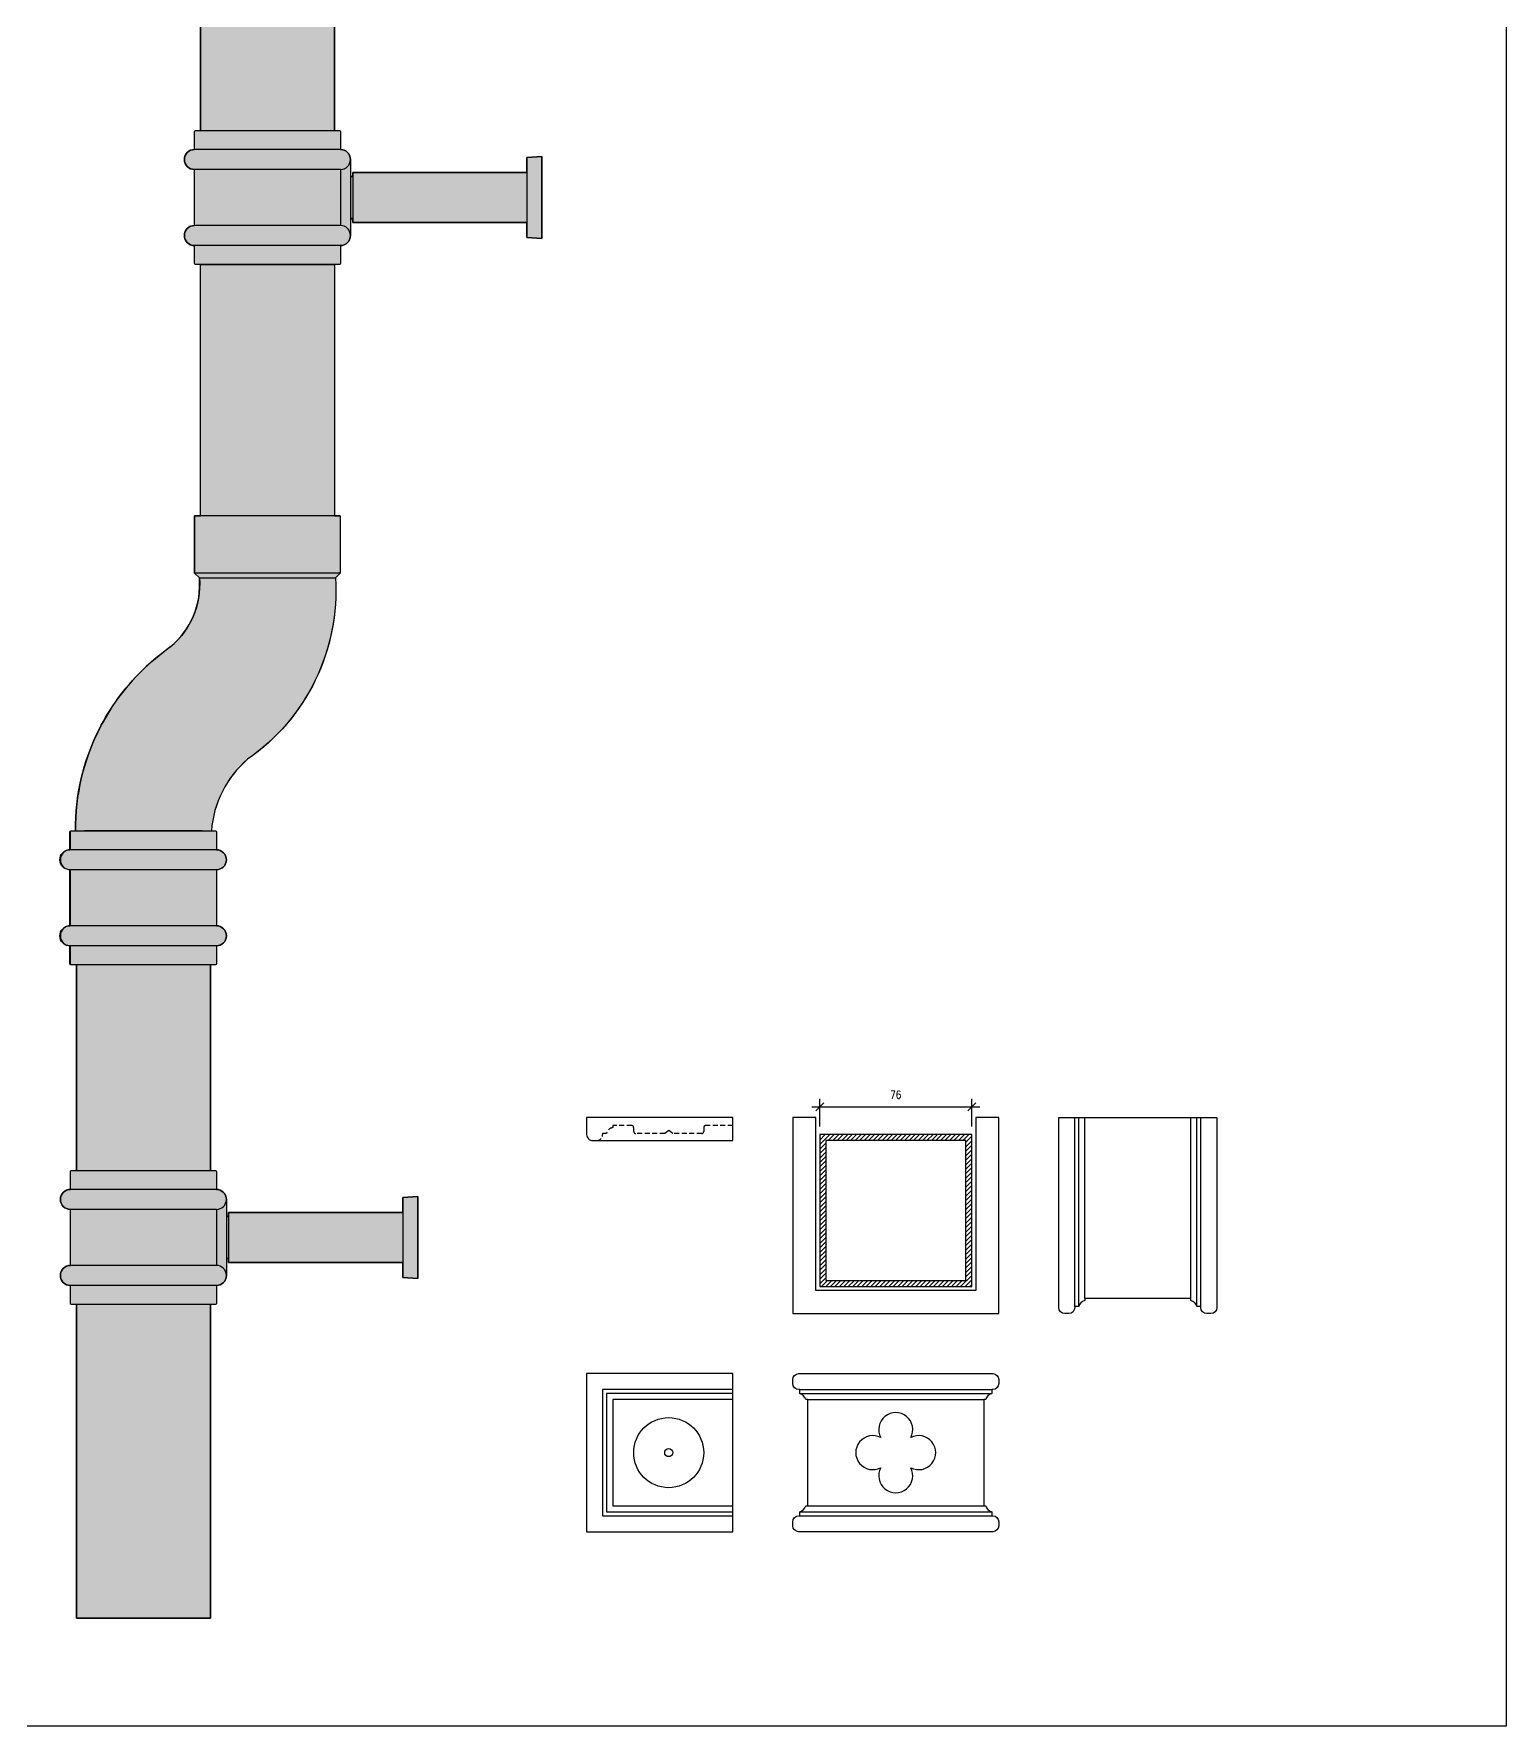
# Model space of a CAD drawing. Header units: millimetres. Extents: x 0 to 23312, y -3206 to 11448.
# Drawn here: x 20640 to 21376, y 9756 to 10602 of the extents above; entities that cross this region are included whole.
import ezdxf

# ---------------------------------------------------------------- set-up
doc = ezdxf.new("R2010")
doc.units = ezdxf.units.MM
doc.header["$LTSCALE"] = 10
doc.header["$PDMODE"] = 35
doc.linetypes.add('HIDDEN', pattern=[0.375, 0.25, -0.125])
for name, color, linetype in [('40 - Detail Outline', 142, 'Continuous'), ('41 - Detail', 7, 'Continuous'), ('42 - Detail Hatch', 251, 'Continuous')]:
    doc.layers.add(name, color=color, linetype=linetype)
doc.styles.add('1-2', font='romans.shx', dxfattribs={"width": 0.8, "height": 4})
doc.dimstyles.new('1-2', dxfattribs={"dimtxt": 4, "dimasz": 4, "dimexe": 4, "dimexo": 4, "dimgap": 4, "dimtad": 1, "dimdec": 0, "dimzin": 0, "dimdsep": 46, "dimtxsty": '1-2', "dimblk": 'OBLIQUE', "dimcen": 4, "dimdle": 4, "dimclrd": 251, "dimclre": 251, "dimclrt": 251, "dimadec": 0, "dimazin": 0, "dimtfac": 1, "dimtdec": 0, "dimtix": 1, "dimtmove": 1, "dimatfit": 3, "dimfxl": 1, "dimtolj": 1, "dimtzin": 0, "dimlwd": 25, "dimarcsym": 0})

# ---------------------------------------------------------------- blocks, each defined once
blk = doc.blocks.new('_Oblique')
at = {"color": 0, "linetype": 'ByBlock', "lineweight": -2}
blk.add_line((-0.5, -0.5), (0.5, 0.5), dxfattribs=at)
blk = doc.blocks.new('*D194')
at = {"layer": '40 - Detail Outline', "color": 251, "lineweight": 25, "ltscale": 10, "transparency": 16777216}
blk.add_line((21028.77313788053, 10065.68337108319), (21112.77313788053, 10065.68337108319), dxfattribs=at)
at = {"layer": '40 - Detail Outline', "color": 251, "lineweight": -2, "ltscale": 10, "transparency": 16777216}
for p, q in [((21032.77313788053, 10055.76619009548), (21032.77313788053, 10069.68337108319)), ((21108.77313788053, 10055.76619009548), (21108.77313788053, 10069.68337108319))]:
    blk.add_line(p, q, dxfattribs=at)
at = {"layer": 'Defpoints', "color": 0, "ltscale": 10, "transparency": 16777216}
for p in [(21108.77313788053, 10065.68337108319), (21032.77313788053, 10051.76619009548), (21108.77313788053, 10051.76619009548)]:
    blk.add_point(p, dxfattribs=at)
at = {"layer": '40 - Detail Outline', "color": 251, "lineweight": 25, "ltscale": 10, "transparency": 16777216, "xscale": 4, "yscale": 4, "zscale": 4, "rotation": 180}
blk.add_blockref('_Oblique', (21032.77313788053, 10065.68337108319), dxfattribs=at)
at = {"layer": '40 - Detail Outline', "color": 251, "lineweight": 25, "ltscale": 10, "transparency": 16777216, "xscale": 4, "yscale": 4, "zscale": 4}
blk.add_blockref('_Oblique', (21108.77313788053, 10065.68337108319), dxfattribs=at)
at = {"layer": '40 - Detail Outline', "color": 251, "ltscale": 10, "transparency": 16777216, "insert": (21070.77313788053, 10071.68337108319), "char_height": 4, "attachment_point": 5, "style": '1-2'}
blk.add_mtext('\\A1;76', dxfattribs=at)

msp = doc.modelspace()

# ---------------------------------------------------------------- hatches: boundary and pattern name
at = {"layer": '40 - Detail Outline', "ltscale": 10}
h = msp.add_hatch(color=69, dxfattribs=at)
h.dxf.hatch_style = 1
edge = h.paths.add_edge_path()
edge.add_line((20728.6847395574, 10203.61125936059), (20730.6847395574, 10203.61125936059))
edge.add_arc((20730.68473955739, 10203.11125936058), 0.500000000007276, 4.16889633925166e-10, 89.99999999916622, ccw=False)
edge.add_line((20731.1847395574, 10203.11125936059), (20731.1847395574, 10194.11125936059))
edge.add_arc((20731.1847395574, 10189.11125936059), 5, -90, 90, ccw=False)
edge.add_line((20731.1847395574, 10184.11125936059), (20731.1847395574, 10156.11125936059))
edge.add_arc((20731.1847395574, 10151.11125936059), 5, -90, 90, ccw=False)
edge.add_line((20731.1847395574, 10146.11125936059), (20731.1847395574, 10137.11125936059))
edge.add_arc((20730.6847395574, 10137.11125936059), 0.500000000003638, 270.0000000004169, 359.99999999979156, ccw=False)
edge.add_line((20730.6847395574, 10136.61125936059), (20728.1847395574, 10136.61125936059))
edge.add_line((20728.1847395574, 10136.61125936059), (20728.1847395574, 10033.83508605313))
edge.add_line((20728.1847395574, 10033.83508605313), (20730.6847395574, 10033.83508605313))
edge.add_arc((20730.68473955739, 10033.33508605312), 0.500000000007276, 4.16889633925166e-10, 89.99999999916622, ccw=False)
edge.add_line((20731.1847395574, 10033.33508605313), (20731.1847395574, 10024.33508605313))
edge.add_arc((20731.1847395574, 10019.33508605313), 5, 0, 90, ccw=False)
edge.add_line((20736.1847395574, 10019.33508605313), (20736.1847395574, 10010.81754023873))
edge.add_line((20736.1847395574, 10010.81754023873), (20737.30774018103, 10010.81754023873))
edge.add_line((20737.30774018103, 10010.81754023873), (20737.30774018103, 10012.83508605313))
edge.add_line((20737.30774018103, 10012.83508605313), (20824.4347395574, 10012.83508605313))
edge.add_line((20824.4347395574, 10012.83508605313), (20824.43473955739, 10020.3351165527))
edge.add_line((20824.43473955739, 10020.3351165527), (20831.9347395574, 10020.8351165527))
edge.add_line((20831.9347395574, 10020.8351165527), (20831.9347395574, 9979.835116552704))
edge.add_line((20831.9347395574, 9979.835116552704), (20824.4347395574, 9980.335116552704))
edge.add_line((20824.4347395574, 9980.335116552704), (20824.43473955739, 9987.83508605313))
edge.add_line((20824.43473955739, 9987.83508605313), (20737.30774018103, 9987.83508605313))
edge.add_line((20737.30774018103, 9987.83508605313), (20737.24420948109, 9989.86819246866))
edge.add_line((20737.24420948109, 9989.86819246866), (20736.1847395574, 9989.83508605313))
edge.add_line((20736.1847395574, 9989.83508605313), (20736.1847395574, 9981.33508605313))
edge.add_arc((20731.1847395574, 9981.33508605313), 5, -90, 0, ccw=False)
edge.add_line((20731.1847395574, 9976.33508605313), (20731.1847395574, 9967.335086053132))
edge.add_arc((20730.6847395574, 9967.335086053134), 0.500000000003638, 270.0000000004169, 359.99999999979156, ccw=False)
edge.add_line((20730.6847395574, 9966.83508605313), (20728.1847395574, 9966.83508605313))
edge.add_line((20728.1847395574, 9966.83508605313), (20728.1847395574, 9810.073526054448))
edge.add_line((20728.1847395574, 9810.073526054448), (20661.1847395574, 9810.073526054448))
edge.add_line((20661.1847395574, 9810.073526054448), (20661.1847395574, 9966.83508605313))
edge.add_line((20661.1847395574, 9966.83508605313), (20658.6847395574, 9966.83508605313))
edge.add_arc((20658.6847395574, 9967.335086053134), 0.500000000003638, 180.0000000002084, 269.9999999995831, ccw=False)
edge.add_line((20658.1847395574, 9967.335086053132), (20658.1847395574, 9976.33508605313))
edge.add_arc((20658.1847395574, 9981.33508605313), 5, 90, 270, ccw=False)
edge.add_line((20658.1847395574, 9986.33508605313), (20658.1847395574, 10014.33508605313))
edge.add_arc((20658.1847395574, 10019.33508605313), 5, 90, 270, ccw=False)
edge.add_line((20658.1847395574, 10024.33508605313), (20658.1847395574, 10033.33508605313))
edge.add_arc((20658.68473955741, 10033.33508605312), 0.500000000007276, 90.00000000083378, 179.9999999995831, ccw=False)
edge.add_line((20658.6847395574, 10033.83508605313), (20661.1847395574, 10033.83508605313))
edge.add_line((20661.1847395574, 10033.83508605313), (20661.1847395574, 10136.61125936059))
edge.add_line((20661.1847395574, 10136.61125936059), (20660.9347395574, 10136.61125936059))
edge.add_line((20660.9347395574, 10136.61125936059), (20658.4347395574, 10136.61125936059))
edge.add_arc((20658.4347395574, 10137.11125936059), 0.500000000003638, 180.0000000002084, 269.9999999995831, ccw=False)
edge.add_line((20657.9347395574, 10137.11125936059), (20657.9347395574, 10146.11125936059))
edge.add_arc((20657.9347395574, 10151.11125936059), 5, 90, 270, ccw=False)
edge.add_line((20657.9347395574, 10156.11125936059), (20657.9347395574, 10184.11125936059))
edge.add_arc((20657.9347395574, 10189.11125936059), 5, 90, 270, ccw=False)
edge.add_line((20657.9347395574, 10194.11125936059), (20657.9347395574, 10203.11125936059))
edge.add_arc((20658.43473955741, 10203.11125936058), 0.500000000007276, 90.00000000083378, 179.9999999995831, ccw=False)
edge.add_line((20658.4347395574, 10203.61125936059), (20660.68473955734, 10203.61125936043))
edge.add_arc((20771.89226790894, 10204.29957919077), 111.2096585115721, 153.2385858906843, 180.3546281282273, ccw=False)
edge.add_arc((20771.89226790786, 10204.2995791912), 111.2096585104123, 134.6772583718665, 153.2385858906328, ccw=False)
edge.add_arc((20781.36515735989, 10193.86054772528), 125.2945927229458, 125.75588750578481, 134.4011260586566, ccw=False)
edge.add_arc((20682.63998816194, 10326.5965044784), 40.1921492101684, 309.4003935341599, 364.908461083857)
edge.add_line((20722.68473955735, 10330.03550779516), (20720.30973955735, 10332.41050779513))
edge.add_line((20720.30973955735, 10332.41050779513), (20720.30973955735, 10361.03550779513))
edge.add_line((20720.30973955735, 10361.03550779513), (20723.18473955735, 10361.03550779513))
edge.add_line((20723.18473955735, 10361.03550779513), (20723.18473955734, 10486.61125936041))
edge.add_line((20723.18473955734, 10486.61125936041), (20720.68473955734, 10486.61125936041))
edge.add_arc((20720.68473955735, 10487.11125936041), 0.500000000001819, 180, 269.9999999995831, ccw=False)
edge.add_line((20720.18473955734, 10487.11125936041), (20720.18473955734, 10496.11125936041))
edge.add_arc((20720.18473955734, 10501.11125936041), 5, 90, 270, ccw=False)
edge.add_line((20720.18473955734, 10506.11125936041), (20720.18473955734, 10534.11125936041))
edge.add_arc((20720.18473955734, 10539.11125936041), 5, 90, 270, ccw=False)
edge.add_line((20720.18473955734, 10544.11125936041), (20720.18473955734, 10553.11125936041))
edge.add_arc((20720.68473955735, 10553.1112593604), 0.500000000007276, 90.00000000083378, 179.9999999993747, ccw=False)
edge.add_line((20720.68473955734, 10553.61125936041), (20723.18473955734, 10553.61125936041))
edge.add_line((20723.18473955734, 10553.61125936041), (20723.18473955734, 10929.87900601156))
edge.add_line((20723.18473955734, 10929.87900601156), (20720.68473955734, 10929.87900601156))
edge.add_arc((20720.68473955734, 10930.37900601156), 0.5, 179.9999999997916, 270, ccw=False)
edge.add_line((20720.18473955734, 10930.37900601156), (20720.18473955734, 10939.37900601156))
edge.add_arc((20720.18473955734, 10944.37900601156), 5, 90, 270, ccw=False)
edge.add_line((20720.18473955734, 10949.37900601156), (20720.18473955734, 10977.37900601156))
edge.add_arc((20720.18473955734, 10982.37900601156), 5, 90, 270, ccw=False)
edge.add_line((20720.18473955734, 10987.37900601156), (20720.18473955734, 10996.37900601156))
edge.add_arc((20720.68473955735, 10996.37900601155), 0.500000000003638, 90.00000000041689, 179.9999999997916, ccw=False)
edge.add_line((20720.68473955734, 10996.87900601156), (20723.18473955734, 10996.87900601156))
edge.add_line((20723.18473955734, 10996.87900601156), (20723.18473955734, 11036.1655364387))
edge.add_arc((20756.68473955734, 11004.37321936224), 46.18442838327259, 43.501803461242105, 136.4981965387579, ccw=False)
edge.add_line((20790.18473955734, 11036.1655364387), (20790.18473955734, 10996.87900601156))
edge.add_line((20790.18473955734, 10996.87900601156), (20792.68473955734, 10996.87900601156))
edge.add_arc((20792.68473955734, 10996.37900601155), 0.500000000003638, 2.0838797354372218e-10, 89.99999999958311, ccw=False)
edge.add_line((20793.18473955734, 10996.37900601156), (20793.18473955734, 10987.37900601156))
edge.add_arc((20793.18473955734, 10982.37900601156), 5, -90, 90, ccw=False)
edge.add_line((20793.18473955734, 10977.37900601156), (20793.18473955734, 10949.37900601156))
edge.add_arc((20793.18473955734, 10944.37900601156), 5, -90, 90, ccw=False)
edge.add_line((20793.18473955734, 10939.37900601156), (20793.18473955734, 10930.37900601156))
edge.add_arc((20792.68473955734, 10930.37900601156), 0.5, -90, 2.0838797354372218e-10, ccw=False)
edge.add_line((20792.68473955734, 10929.87900601156), (20790.18473955734, 10929.87900601156))
edge.add_line((20790.18473955734, 10929.87900601156), (20790.18473955734, 10553.61125936041))
edge.add_line((20790.18473955734, 10553.61125936041), (20792.68473955734, 10553.61125936041))
edge.add_arc((20792.68473955733, 10553.1112593604), 0.500000000009095, 6.252776074688882e-10, 89.99999999916622, ccw=False)
edge.add_line((20793.18473955734, 10553.11125936041), (20793.18473955734, 10544.11125936041))
edge.add_arc((20793.18473955734, 10539.11125936041), 5, 0, 90, ccw=False)
edge.add_line((20798.18473955734, 10539.11125936041), (20798.18473955734, 10530.59371354601))
edge.add_line((20798.18473955734, 10530.59371354601), (20799.30774018097, 10530.59371354601))
edge.add_line((20799.30774018097, 10530.59371354601), (20799.30774018097, 10532.61125936041))
edge.add_line((20799.30774018097, 10532.61125936041), (20886.43473955734, 10532.61125936041))
edge.add_line((20886.43473955734, 10532.61125936041), (20886.43473955734, 10540.11128985999))
edge.add_line((20886.43473955734, 10540.11128985999), (20893.93473955734, 10540.61128985999))
edge.add_line((20893.93473955734, 10540.61128985999), (20893.93473955734, 10499.61128985999))
edge.add_line((20893.93473955734, 10499.61128985999), (20886.43473955734, 10500.11128985999))
edge.add_line((20886.43473955734, 10500.11128985999), (20886.43473955734, 10507.61125936041))
edge.add_line((20886.43473955734, 10507.61125936041), (20799.30774018097, 10507.61125936041))
edge.add_line((20799.30774018097, 10507.61125936041), (20799.24420948104, 10509.64436577594))
edge.add_line((20799.24420948104, 10509.64436577594), (20798.18473955734, 10509.61125936041))
edge.add_line((20798.18473955734, 10509.61125936041), (20798.18473955734, 10501.11125936041))
edge.add_arc((20793.18473955734, 10501.11125936041), 5, -90, 0, ccw=False)
edge.add_line((20793.18473955734, 10496.11125936041), (20793.18473955734, 10487.11125936041))
edge.add_arc((20792.68473955734, 10487.11125936041), 0.500000000003638, -89.99999999958311, 0, ccw=False)
edge.add_line((20792.68473955734, 10486.61125936041), (20790.18473955734, 10486.61125936041))
edge.add_line((20790.18473955734, 10486.61125936041), (20790.18473955735, 10361.03550779513))
edge.add_line((20790.18473955735, 10361.03550779513), (20793.05973955735, 10361.03550779513))
edge.add_line((20793.05973955735, 10361.03550779513), (20793.05973955734, 10332.41050779512))
edge.add_line((20793.05973955734, 10332.41050779512), (20790.68473955735, 10330.03550779511))
edge.add_arc((20688.40519855134, 10323.58619421785), 102.4826724574349, -25.85224569573552, 3.608051732969898, ccw=False)
edge.add_arc((20688.40519855022, 10323.58619421823), 102.4826724586103, 304.6874568758793, 334.1477543043445, ccw=False)
edge.add_arc((20781.11973496036, 10199.52693022124), 52.59382556372013, 130.8371491829199, 153.1915957167486)
edge.add_arc((20781.11973496163, 10199.52693022076), 52.59382556507214, 153.1915957169037, 175.5460422502903)
at = {"layer": '42 - Detail Hatch'}
h = msp.add_hatch(dxfattribs=at)
h.set_pattern_fill('ANSI31', color=251, scale=0.4999999999999999, style=0)
h.set_pattern_definition([(45, (-7599.41558087671, 26401.17729889668), (-1.122532015133644, 1.122532015133644), [])])
h.paths.add_polyline_path([(21035.77313788053, 9978.766190095484), (21105.77313788053, 9978.766190095484), (21105.77313788053, 10048.76619009548), (21035.77313788053, 10048.76619009548)], flags=16)
h.paths.add_polyline_path([(21032.77313788053, 9975.766190095484), (21108.77313788053, 9975.766190095484), (21108.77313788053, 10051.76619009548), (21032.77313788053, 10051.76619009548)])

# ---------------------------------------------------------------- linework, layer by layer
at = {"color": 9}
for p, q in [((20793.1847395574, 10544.11125936059), (20720.1847395574, 10544.11125936059)), ((20793.1847395574, 10534.11125936059), (20720.1847395574, 10534.11125936059)), ((20798.1847395574, 10538.36125936059), (20798.1847395574, 10501.86125936059)), ((20793.1847395574, 10506.11125936059), (20720.1847395574, 10506.11125936059)), ((20793.1847395574, 10496.11125936059), (20720.1847395574, 10496.11125936059)), ((20793.0597395574, 10361.0355077953), (20720.3097395574, 10361.0355077953)), ((20720.3097395574, 10361.0355077953), (20720.3097395574, 10332.4105077953)), ((20793.0597395574, 10361.0355077953), (20793.0597395574, 10332.41050779529)), ((20793.0597395574, 10332.4105077953), (20720.3097395574, 10332.4105077953)), ((20722.6847395574, 10330.0355077953), (20720.3097395574, 10332.4105077953)), ((20722.6847395574, 10330.0355077953), (20790.6847395574, 10330.0355077953)), ((20793.0597395574, 10332.4105077953), (20790.6847395574, 10330.0355077953)), ((20660.6847395574, 10203.6112593606), (20665.3097395574, 10203.6112593606)), ((20660.6847395574, 10203.61125936059), (20728.6847395574, 10203.61125936059)), ((20724.0597395574, 10203.61125936059), (20665.3097395574, 10203.61125936059)), ((20724.0597395574, 10203.61125936059), (20728.6847395574, 10203.61125936059)), ((20731.1847395574, 10194.11125936059), (20658.1847395574, 10194.11125936059)), ((20731.1847395574, 10184.11125936059), (20658.1847395574, 10184.11125936059)), ((20731.1847395574, 10156.11125936059), (20658.1847395574, 10156.11125936059)), ((20731.1847395574, 10146.11125936059), (20658.1847395574, 10146.11125936059)), ((20731.1847395574, 10024.33508605313), (20658.1847395574, 10024.33508605313)), ((20736.1847395574, 10018.58508605313), (20736.1847395574, 9982.08508605313)), ((20731.1847395574, 10014.33508605313), (20658.1847395574, 10014.33508605313)), ((20731.1847395574, 9986.33508605313), (20658.1847395574, 9986.33508605313)), ((20731.1847395574, 9976.33508605313), (20658.1847395574, 9976.33508605313))]:
    msp.add_line(p, q, dxfattribs=at)
for points in [[(20728.6847395574, 10203.61125936059), (20730.6847395574, 10203.61125936059, -0.4142135623656362), (20731.1847395574, 10203.11125936059), (20731.1847395574, 10194.11125936059, -0.9999999999999999), (20731.1847395574, 10184.11125936059), (20731.1847395574, 10156.11125936059, -0.9999999999999999), (20731.1847395574, 10146.11125936059), (20731.1847395574, 10137.11125936059, -0.414213562370964), (20730.6847395574, 10136.61125936059), (20728.1847395574, 10136.61125936059), (20728.1847395574, 10033.83508605313), (20730.6847395574, 10033.83508605313, -0.4142135623656362), (20731.1847395574, 10033.33508605313), (20731.1847395574, 10024.33508605313, -0.4142135623730951), (20736.1847395574, 10019.33508605313), (20736.1847395574, 10010.81754023873), (20737.30774018103, 10010.81754023873), (20737.30774018103, 10012.83508605313), (20824.4347395574, 10012.83508605313), (20824.43473955739, 10020.3351165527), (20831.9347395574, 10020.8351165527), (20831.9347395574, 9979.835116552704), (20824.4347395574, 9980.335116552704), (20824.43473955739, 9987.83508605313), (20737.30774018103, 9987.83508605313), (20737.24420948109, 9989.86819246866), (20736.1847395574, 9989.83508605313), (20736.1847395574, 9981.33508605313, -0.4142135623730951), (20731.1847395574, 9976.33508605313), (20731.1847395574, 9967.335086053132, -0.414213562370964), (20730.6847395574, 9966.83508605313), (20728.1847395574, 9966.83508605313), (20728.1847395574, 9810.073526054448), (20661.1847395574, 9810.073526054448), (20661.1847395574, 9966.83508605313), (20658.6847395574, 9966.83508605313, -0.414213562370964), (20658.1847395574, 9967.335086053132), (20658.1847395574, 9976.33508605313, -0.9999999999999999), (20658.1847395574, 9986.33508605313), (20658.1847395574, 10014.33508605313, -0.9999999999999999), (20658.1847395574, 10024.33508605313), (20658.1847395574, 10033.33508605313, -0.4142135623656362), (20658.6847395574, 10033.83508605313), (20661.1847395574, 10033.83508605313), (20661.1847395574, 10136.61125936059), (20660.9347395574, 10136.61125936059), (20658.4347395574, 10136.61125936059, -0.414213562370964), (20657.9347395574, 10137.11125936059), (20657.9347395574, 10146.11125936059, -0.9999999999999999), (20657.9347395574, 10156.11125936059), (20657.9347395574, 10184.11125936059, -0.9999999999999999), (20657.9347395574, 10194.11125936059), (20657.9347395574, 10203.11125936059, -0.4142135623656362), (20658.4347395574, 10203.61125936059), (20660.68473955734, 10203.61125936043, -0.1188712531895711), (20672.59435822942, 10254.37465562144, -0.08116661080949847), (20693.69936471745, 10283.37838821521, -0.03773987165234818), (20708.15138497584, 10295.53885661614, 0.247049325064244), (20722.68473955735, 10330.03550779516), (20720.30973955735, 10332.41050779513), (20720.30973955735, 10361.03550779513), (20723.18473955735, 10361.03550779513), (20723.18473955734, 10486.61125936041), (20720.68473955734, 10486.61125936041, -0.414213562370964), (20720.18473955734, 10487.11125936041), (20720.18473955734, 10496.11125936041, -0.9999999999999999), (20720.18473955734, 10506.11125936041), (20720.18473955734, 10534.11125936041, -0.9999999999999999), (20720.18473955734, 10544.11125936041), (20720.18473955734, 10553.11125936041, -0.4142135623656362), (20720.68473955734, 10553.61125936041), (20723.18473955734, 10553.61125936041), (20723.18473955734, 10929.87900601156)], [(20790.18473955734, 10929.87900601156), (20790.18473955734, 10553.61125936041), (20792.68473955734, 10553.61125936041, -0.4142135623656362), (20793.18473955734, 10553.11125936041), (20793.18473955734, 10544.11125936041, -0.4142135623730951), (20798.18473955734, 10539.11125936041), (20798.18473955734, 10530.59371354601), (20799.30774018097, 10530.59371354601), (20799.30774018097, 10532.61125936041), (20886.43473955734, 10532.61125936041), (20886.43473955734, 10540.11128985999), (20893.93473955734, 10540.61128985999), (20893.93473955734, 10499.61128985999), (20886.43473955734, 10500.11128985999), (20886.43473955734, 10507.61125936041), (20799.30774018097, 10507.61125936041), (20799.24420948104, 10509.64436577594), (20798.18473955734, 10509.61125936041), (20798.18473955734, 10501.11125936041, -0.4142135623730951), (20793.18473955734, 10496.11125936041), (20793.18473955734, 10487.11125936041, -0.414213562370964), (20792.68473955734, 10486.61125936041), (20790.18473955734, 10486.61125936041), (20790.18473955735, 10361.03550779513), (20793.05973955735, 10361.03550779513), (20793.05973955734, 10332.41050779512), (20790.68473955735, 10330.03550779511, -0.1292575229919058), (20780.63156169987, 10278.89843197344, -0.1292575229908405), (20746.72803897129, 10239.31790576121, 0.09785018578206288), (20734.1787109641, 10223.24719062473, 0.09785018578011292), (20728.68473955734, 10203.61125936042)], [(20720.1847395574, 10544.11125936059), (20720.1847395574, 10553.11125936059, -0.414213562373095), (20720.6847395574, 10553.61125936059), (20792.6847395574, 10553.61125936059, -0.414213562373095), (20793.1847395574, 10553.11125936059), (20793.1847395574, 10544.11125936059)], [(20793.1847395574, 10496.11125936059), (20793.1847395574, 10487.11125936059, -0.414213562373095), (20792.6847395574, 10486.61125936059), (20720.6847395574, 10486.61125936059, -0.414213562373095), (20720.1847395574, 10487.11125936059), (20720.1847395574, 10496.11125936059)], [(20722.68473955741, 10330.03550779534, -0.262289615106733), (20706.3325923453, 10294.13007003999, 0.2411500469352038), (20660.6847395574, 10203.6112593606)], [(20790.68473955741, 10330.03550779528, -0.2629075762174407), (20746.72803897129, 10239.31790576121, 0.1975922499504776), (20728.6847395574, 10203.61125936053)], [(20658.1847395574, 10194.11125936059), (20658.1847395574, 10203.11125936059, -0.414213562373095), (20658.6847395574, 10203.61125936059), (20730.6847395574, 10203.61125936059, -0.414213562373095), (20731.1847395574, 10203.11125936059), (20731.1847395574, 10194.11125936059)], [(20731.1847395574, 10146.11125936059), (20731.1847395574, 10137.11125936059, -0.414213562373095), (20730.6847395574, 10136.61125936059), (20658.6847395574, 10136.61125936059, -0.414213562373095), (20658.1847395574, 10137.11125936059), (20658.1847395574, 10146.11125936059)], [(20658.1847395574, 10024.33508605313), (20658.1847395574, 10033.33508605313, -0.414213562373095), (20658.6847395574, 10033.83508605313), (20730.6847395574, 10033.83508605313, -0.414213562373095), (20731.1847395574, 10033.33508605313), (20731.1847395574, 10024.33508605313)], [(20731.1847395574, 9976.33508605313), (20731.1847395574, 9967.33508605313, -0.414213562373095), (20730.6847395574, 9966.83508605313), (20658.6847395574, 9966.83508605313, -0.414213562373095), (20658.1847395574, 9967.33508605313), (20658.1847395574, 9976.33508605313)]]:
    msp.add_lwpolyline(points, format="xyb", dxfattribs=at)
for points in [[(20790.1847395574, 10929.87900601173), (20723.1847395574, 10929.87900601173), (20723.1847395574, 10553.61125936059), (20790.1847395574, 10553.61125936059)], [(20893.9347395574, 10540.61128986016), (20886.4347395574, 10540.11128986016), (20886.4347395574, 10500.11128986016), (20893.9347395574, 10499.61128986016)], [(20790.1847395574, 10361.0355077953), (20723.1847395574, 10361.0355077953), (20723.1847395574, 10486.61125936059), (20790.1847395574, 10486.61125936059)], [(20728.1847395574, 10136.61125936059), (20661.1847395574, 10136.61125936059), (20661.1847395574, 10033.83508605313), (20728.1847395574, 10033.83508605313)], [(20831.93473955739, 10020.8351165527), (20824.43473955739, 10020.3351165527), (20824.43473955739, 9980.335116552704), (20831.93473955739, 9979.835116552704)], [(20728.1847395574, 9966.83508605313), (20661.1847395574, 9966.83508605313), (20661.1847395574, 9810.073526054448), (20728.1847395574, 9810.073526054448)]]:
    msp.add_lwpolyline(points, close=True, dxfattribs=at)
for points in [[(20720.1847395574, 10506.11125936059), (20720.1847395574, 10534.11125936059)], [(20793.1847395574, 10534.11125936059), (20793.1847395574, 10506.11125936059)], [(20886.4347395574, 10532.61125936059), (20799.30774018103, 10532.61125936059), (20799.30774018103, 10507.61125936059), (20886.4347395574, 10507.61125936059)], [(20799.30774018103, 10530.57616773179), (20798.1847395574, 10530.61125936059)], [(20798.1847395574, 10509.61125936059), (20799.30774018103, 10509.64635098939)], [(20658.1847395574, 10156.11125936059), (20658.1847395574, 10184.11125936059)], [(20731.1847395574, 10184.11125936059), (20731.1847395574, 10156.11125936059)], [(20658.1847395574, 9986.33508605313), (20658.1847395574, 10014.33508605313)], [(20731.1847395574, 10014.33508605313), (20731.1847395574, 9986.33508605313)], [(20737.30774018103, 10010.79999442433), (20736.1847395574, 10010.83508605313)], [(20824.43473955739, 10012.83508605313), (20737.30774018103, 10012.83508605313), (20737.30774018103, 9987.83508605313), (20824.43473955739, 9987.83508605313)], [(20736.1847395574, 9989.83508605313), (20737.30774018103, 9989.87017768193)]]:
    msp.add_lwpolyline(points, dxfattribs=at)
for centre, start, end in [((20720.1847395574, 10539.11125936059), 90, 270), ((20793.1847395574, 10539.11125936059), 270, 90), ((20720.1847395574, 10501.11125936059), 90, 270), ((20793.1847395574, 10501.11125936059), 270, 90), ((20658.1847395574, 10189.11125936059), 90, 270), ((20731.1847395574, 10189.11125936059), 270, 90), ((20658.1847395574, 10151.11125936059), 90, 270), ((20731.1847395574, 10151.11125936059), 270, 90), ((20658.1847395574, 10019.33508605313), 90, 270), ((20731.1847395574, 10019.33508605313), 270, 90), ((20658.1847395574, 9981.33508605313), 90, 270), ((20731.1847395574, 9981.33508605313), 270, 90)]:
    msp.add_arc(centre, 5, start, end, dxfattribs=at)
at = {"layer": '40 - Detail Outline', "color": 252, "ltscale": 10}
for p, q in [((21160.27313788053, 9965.766190095386), (21160.27313788053, 10060.26619009548)), ((21162.27313788053, 9965.766190095386), (21162.27313788053, 10060.26619009548)), ((21165.27313788053, 9969.766190095386), (21165.27313788053, 10060.26619009548)), ((21218.27313788053, 9969.766190095386), (21218.27313788053, 10060.26619009548)), ((21221.27313788053, 9965.766190095386), (21221.27313788054, 10060.26619009548)), ((21223.27313788053, 9965.766190095386), (21223.27313788054, 10060.26619009548)), ((21022.77313788053, 9924.266190095484), (21118.77313788053, 9924.266190095484)), ((21022.77313788053, 9922.266190095484), (21118.77313788053, 9922.266190095484)), ((21026.77313788053, 9919.266190095484), (21114.77313788053, 9919.266190095484)), ((21022.77313788053, 9863.266190095484), (21118.77313788053, 9863.266190095484)), ((21026.77313788053, 9866.266190095484), (21114.77313788053, 9866.266190095484)), ((21022.77313788053, 9861.266190095484), (21118.77313788053, 9861.266190095484))]:
    msp.add_line(p, q, dxfattribs=at)
at = {"layer": '40 - Detail Outline', "color": 7, "ltscale": 10}
for points in [[(20919.27313788054, 10048.76619009548), (20989.27313788053, 10048.76619009548), (20989.27313788053, 10060.26619009548), (20916.27313788053, 10060.26619009548), (20916.27313788053, 10051.76619009549, 0.4142135623741606)], [(21231.27313788053, 10060.26619009548), (21231.27313788053, 9965.266190095386, -0.4142135623723847), (21228.27313788053, 9962.266190095386), (21226.27313788053, 9962.266190095386, -0.4142135623723847), (21223.27313788053, 9965.266190095386), (21223.27313788053, 9965.766190095386), (21221.27313788053, 9965.766190095386, 0.2968893225791492), (21218.27313788053, 9968.766190095386), (21218.27313788053, 9969.766190095386), (21165.27313788053, 9969.766190095386), (21165.27313788053, 9968.766190095386, 0.2968893225791492), (21162.27313788053, 9965.766190095386), (21160.27313788053, 9965.766190095386), (21160.27313788053, 9965.266190095386, -0.4142135623723847), (21157.27313788053, 9962.266190095386), (21155.27313788053, 9962.266190095386, -0.4142135623723847), (21152.27313788053, 9965.26619009539), (21152.27313788053, 10060.26619009548)], [(21022.27313788053, 9853.266190095484, -0.4142135623723847), (21019.27313788053, 9856.266190095484), (21019.27313788053, 9858.266190095484, -0.4142135623723847), (21022.27313788053, 9861.266190095484), (21022.77313788053, 9861.266190095484), (21022.77313788053, 9863.266190095484, 0.2968893225791492), (21025.77313788053, 9866.266190095484), (21026.77313788053, 9866.266190095484), (21026.77313788053, 9919.266190095484), (21025.77313788053, 9919.266190095484, 0.2968893225791492), (21022.77313788053, 9922.266190095484), (21022.77313788053, 9924.266190095484), (21022.27313788053, 9924.266190095484, -0.4142135623723847), (21019.27313788053, 9927.266190095484), (21019.27313788053, 9929.266190095484, -0.4142135623723847), (21022.27313788054, 9932.266190095484), (21119.27313788053, 9932.266190095484, -0.4142135623723847), (21122.27313788053, 9929.266190095484), (21122.27313788053, 9927.266190095484, -0.4142135623723847), (21119.27313788053, 9924.266190095484), (21118.77313788053, 9924.266190095484), (21118.77313788053, 9922.266190095484, 0.2968893225791492), (21115.77313788053, 9919.266190095484), (21114.77313788053, 9919.266190095484), (21114.77313788053, 9866.266190095484), (21115.77313788053, 9866.266190095484, 0.2968893225791492), (21118.77313788053, 9863.266190095484), (21118.77313788053, 9861.266190095484), (21119.27313788053, 9861.266190095484, -0.4142135623723847), (21122.27313788053, 9858.266190095484), (21122.27313788053, 9856.266190095484, -0.4142135623723847), (21119.27313788053, 9853.266190095484)]]:
    msp.add_lwpolyline(points, format="xyb", close=True, dxfattribs=at)
for points in [[(21110.77313788053, 10060.26619009548), (21110.77313788053, 9973.766190095484), (21030.77313788053, 9973.766190095484), (21030.77313788053, 10060.26619009548), (21019.27313788053, 10060.26619009548), (21019.27313788053, 9962.266190095484), (21122.27313788053, 9962.266190095484), (21122.27313788053, 10060.26619009548)], [(21032.77313788053, 9975.766190095484), (21108.77313788053, 9975.766190095484), (21108.77313788053, 10051.76619009548), (21032.77313788053, 10051.76619009548)], [(21035.77313788053, 9978.766190095484), (21105.77313788053, 9978.766190095484), (21105.77313788053, 10048.76619009548), (21035.77313788053, 10048.76619009548)], [(20989.27313788053, 9853.266190095484), (20989.27313788053, 9932.266190095484), (20916.27313788053, 9932.266190095484), (20916.27313788053, 9853.266190095484)]]:
    msp.add_lwpolyline(points, close=True, dxfattribs=at)
at = {"layer": '40 - Detail Outline', "color": 251, "linetype": 'HIDDEN'}
msp.add_lwpolyline([(20989.27313788053, 10056.26619009548), (20975.77313788053, 10056.26619009548, 0.4142135623730951), (20974.77313788053, 10055.26619009548), (20974.77313788053, 10053.26619009548, -0.414213562373095), (20973.77313788053, 10052.26619009548), (20959.27313788053, 10052.26619009548), (20957.27313788053, 10053.79522527887), (20955.27313788053, 10052.26619009548), (20940.77313788053, 10052.26619009548, -0.4142135623738054), (20939.77313788053, 10053.26619009548), (20939.77313788053, 10055.26619009548, 0.4142135623736278), (20938.77313788053, 10056.26619009548), (20929.27313788053, 10056.26619009548), (20929.27313788053, 10055.26619009548, 0.2968893225791492), (20926.27313788053, 10052.26619009548), (20924.27313788053, 10052.26619009548), (20924.27313788053, 10051.76619009548, -0.4142135623723847), (20921.27313788053, 10048.76619009548)], format="xyb", dxfattribs=at)
at = {"layer": '40 - Detail Outline', "color": 252, "ltscale": 10}
for points in [[(20989.27313788053, 9924.266190095484), (20924.27313788053, 9924.266190095484), (20924.27313788053, 9861.266190095484), (20989.27313788053, 9861.266190095484)], [(20989.27313788053, 9919.266190095484), (20929.27313788053, 9919.266190095484), (20929.27313788053, 9866.266190095484), (20989.27313788053, 9866.266190095484)]]:
    msp.add_lwpolyline(points, dxfattribs=at)
at = {"layer": '40 - Detail Outline', "color": 251, "ltscale": 10}
msp.add_lwpolyline([(20989.27313788053, 9922.266190095484), (20926.27313788053, 9922.266190095484), (20926.27313788053, 9863.266190095484), (20989.27313788053, 9863.266190095484)], dxfattribs=at)
at = {"layer": '40 - Detail Outline', "color": 252, "ltscale": 10}
msp.add_lwpolyline([(21063.27313788053, 9900.266190095484, 1.666666666666667), (21063.27313788053, 9885.266190095484, 1.666666666666667), (21078.27313788053, 9885.266190095484, 1.666666666666667), (21078.27313788053, 9900.266190095484, 1.666666666666667)], format="xyb", close=True, dxfattribs=at)
msp.add_circle((20957.27313788053, 9892.766190095484), 17.5, dxfattribs=at)
at = {"layer": '40 - Detail Outline', "color": 251, "ltscale": 10}
msp.add_circle((20957.27313788053, 9892.766190095484), 2, dxfattribs=at)
at = {"layer": '41 - Detail', "color": 3}
msp.add_lwpolyline([(13142.57990176103, 11147.77581144133), (21375.91539241955, 11147.77581144133), (21375.91539241955, 9756.068511186542), (13142.57990176102, 9756.068511186542)], close=True, dxfattribs=at)

# ---------------------------------------------------------------- dimensions: what is measured, and where the dimension line sits
at = {"layer": '40 - Detail Outline', "color": 4, "ltscale": 10}
dim = msp.add_linear_dim(base=(21108.77313788053, 10065.68337108319), p1=(21032.77313788053, 10051.76619009548), p2=(21108.77313788053, 10051.76619009548), dimstyle='1-2', dxfattribs=at)
dim.commit()
dim.dimension.update_dxf_attribs({"geometry": '*D194', "text_midpoint": (21070.77313788053, 10071.68337108319)})

doc.saveas('drawing.dxf')
